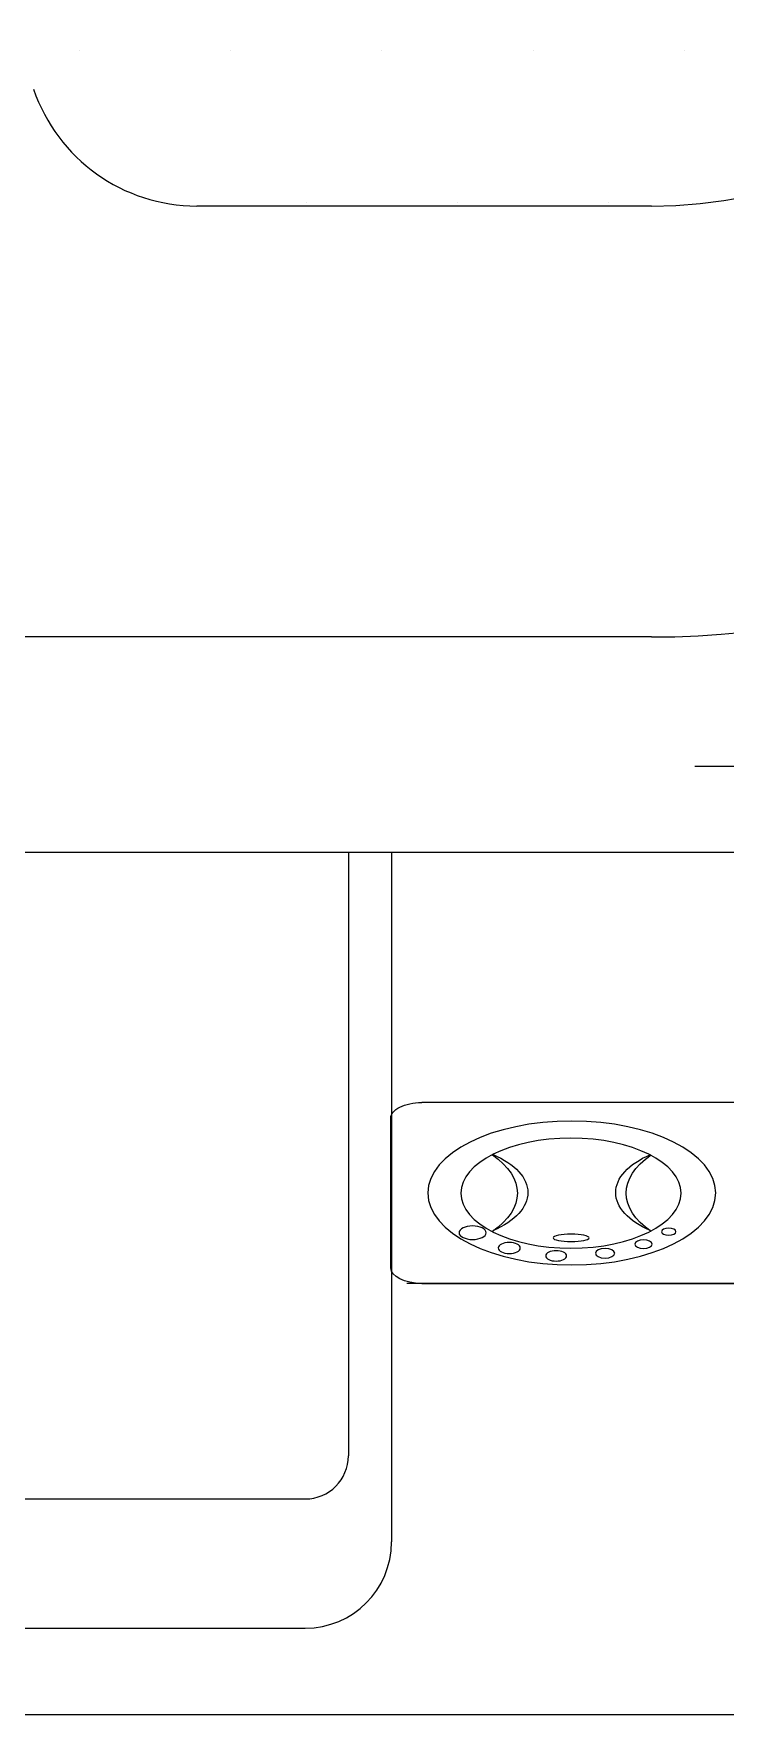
# Model space of a CAD drawing. Header units: millimetres. Extents: x -1273.47 to -1271.34, y 2261.58 to 2263.11.
# Drawn here: x -1272.0818 to -1271.9559, y 2261.7326 to 2262.0384 of the extents above; entities that cross this region are included whole.
import ezdxf

# ---------------------------------------------------------------- set-up
doc = ezdxf.new("R2010")
doc.units = ezdxf.units.MM
doc.layers.add('jacuzzi', color=1, linetype='Continuous')

msp = doc.modelspace()

# ---------------------------------------------------------------- linework, layer by layer
at = {"layer": 'jacuzzi'}
for p, q in [((-1272.073386226386, 2262.035278754272), (-1272.073386226386, 2262.035278754272)), ((-1272.045886226386, 2262.035278754272), (-1272.045886226386, 2262.035278754272)), ((-1272.018386226386, 2262.035278754272), (-1272.018386226386, 2262.035278754272)), ((-1271.990886226386, 2262.035278754272), (-1271.990886226386, 2262.035278754272)), ((-1271.963386226386, 2262.035278754272), (-1271.963386226386, 2262.035278754272)), ((-1272.032136226386, 2262.007778754272), (-1272.032136226386, 2262.007778754272)), ((-1272.004636226386, 2262.007778754272), (-1272.004636226386, 2262.007778754272)), ((-1271.977136226386, 2262.007778754272), (-1271.977136226386, 2262.007778754272)), ((-1271.969329271944, 2262.007059616368), (-1272.052087476193, 2262.007059616368)), ((-1271.969329271944, 2261.928640812949), (-1272.301160666817, 2261.928640812949)), ((-1271.961487391602, 2261.905115171924), (-1271.922277989893, 2261.905115171924)), ((-1271.796807904423, 2261.88943141124), (-1272.30847312887, 2261.88943141124)), ((-1272.024504485619, 2261.88943141124), (-1272.024504485619, 2261.779645086453)), ((-1272.016662605278, 2261.88943141124), (-1272.016662605278, 2261.76396132577)), ((-1271.900789495856, 2261.843923225062), (-1272.011159646323, 2261.843923225062)), ((-1272.016784646323, 2261.813825107821), (-1272.016784646323, 2261.841110725061)), ((-1271.796807904423, 2261.811012607821), (-1272.013880553995, 2261.811012607821)), ((-1272.011159646323, 2261.81101260782), (-1271.900789495856, 2261.81101260782)), ((-1272.267602776218, 2261.771803206112), (-1272.032346365961, 2261.771803206112)), ((-1272.779755221484, 2261.748277565086), (-1272.032346365961, 2261.748277565086))]:
    msp.add_line(p, q, dxfattribs=at)
at = {"layer": 'jacuzzi', "color": 3}
msp.add_lwpolyline([(-1271.49097457109, 2262.801760471069, 0.414213562373095), (-1271.796807904423, 2263.107593804402), (-1273.015141237756, 2263.107593804402, 0.414213562373095), (-1273.320974571089, 2262.801760471069), (-1273.320974571089, 2262.038427137736, 0.414213562373095), (-1273.015141237756, 2261.732593804402), (-1271.796807904423, 2261.732593804402, 0.414213562373095), (-1271.49097457109, 2262.038427137736)], format="xyb", close=True, dxfattribs=at)
at = {"layer": 'jacuzzi'}
for centre, radius, start, end in [((-1271.969329271944, 2262.093320300129), 0.1646794871794773, 270, 0), ((-1271.969329271944, 2262.093320300129), 0.08626068376067861, 270, 0), ((-1272.052087476193, 2262.038427137736), 0.03136752136751949, 198.8239474679653, 270), ((-1272.032346365961, 2261.779645086453), 0.007841880341879872, 270, 0), ((-1272.032346365961, 2261.76396132577), 0.01568376068375974, 270, 0)]:
    msp.add_arc(centre, radius, start, end, dxfattribs=at)
at = {"layer": 'jacuzzi', "extrusion": (0, 0, -1)}
for centre, major_axis, ratio, start_param, end_param in [((-1272.011159646323, 2261.841110725061), (-0.005625000000009094, 4.497530794756959e-13), 0.5000000000606329, -1.59912083574909e-10, 1.570796326754918), ((-1271.983995620129, 2261.827431267743), (-0.02002551307441535, 1.075334371885753e-12), 0.5000000000113541, 3.141592653482396, 9.424777960661983), ((-1272.017348377144, 2261.827431267743), (0.02359673886417113, 1.444835817127569e-18), 0.5000000000111274, -0.6312932815203439, 0.6312932815203438), ((-1272.010205669636, 2261.8275412141), (-0.01836253851092806, 1.12434406663953e-18), 0.5000000000104764, 2.286807841188756, 3.99637746599083), ((-1271.957492155851, 2261.8275412141), (0.01836253851115544, 5.201646675783633e-18), 0.4999999999995985, 2.286807841177983, 3.996377466001603), ((-1271.950349448342, 2261.827431267743), (0.02359673886417113, 1.444835817127569e-18), 0.5000000000111274, 2.510299372069449, 3.772885935110137), ((-1271.966207759119, 2261.82042745612), (-0.001308460243990339, 5.935185791303933e-13), 0.5000000000868859, 3.141592652682592, 9.424777959862178), ((-1271.995230913647, 2261.8174594876), (-0.002012094686506316, 9.390420568290016e-13), 0.5, 3.141592652656396, 9.424777959835982), ((-1271.983965285909, 2261.81929452199), (0.003257675575923713, 3.147106668257e-13), 0.2058824028516837, 3.141592654059021, 9.424777961238608), ((-1271.970806830846, 2261.818145630798), (0.001563769048289032, 1.420099803165992e-12), 0.5000000000727005, 1.816252259700946e-09, 6.283185308995838), ((-1271.977801252775, 2261.816502078535), (-0.001756591008870601, 1.094604541068744e-12), 0.4999999998705597, 3.14159265234351, 9.424777959523096), ((-1272.011159646323, 2261.813825107821), (-0.005625000000009095, 4.0772794610237e-13), 0.5000000000606329, 4.712388980348447, 6.283185307034616)]:
    msp.add_ellipse(centre, major_axis=major_axis, ratio=ratio, start_param=start_param, end_param=end_param, dxfattribs=at)
for centre, major_axis, ratio in [((-1271.983848912743, 2261.827467916441), (0.0261873129761625, 5.89105713893266e-13), 0.5000000000086826), ((-1272.001905955059, 2261.820235974517), (0.002459227044028011, 8.160244568290969e-13), 0.4999999999537713), ((-1271.986700552422, 2261.816023373478), (0.001897115820156614, 1.953424868697922e-13), 0.5000000001198522)]:
    msp.add_ellipse(centre, major_axis=major_axis, ratio=ratio, dxfattribs=at)

doc.saveas('drawing.dxf')
